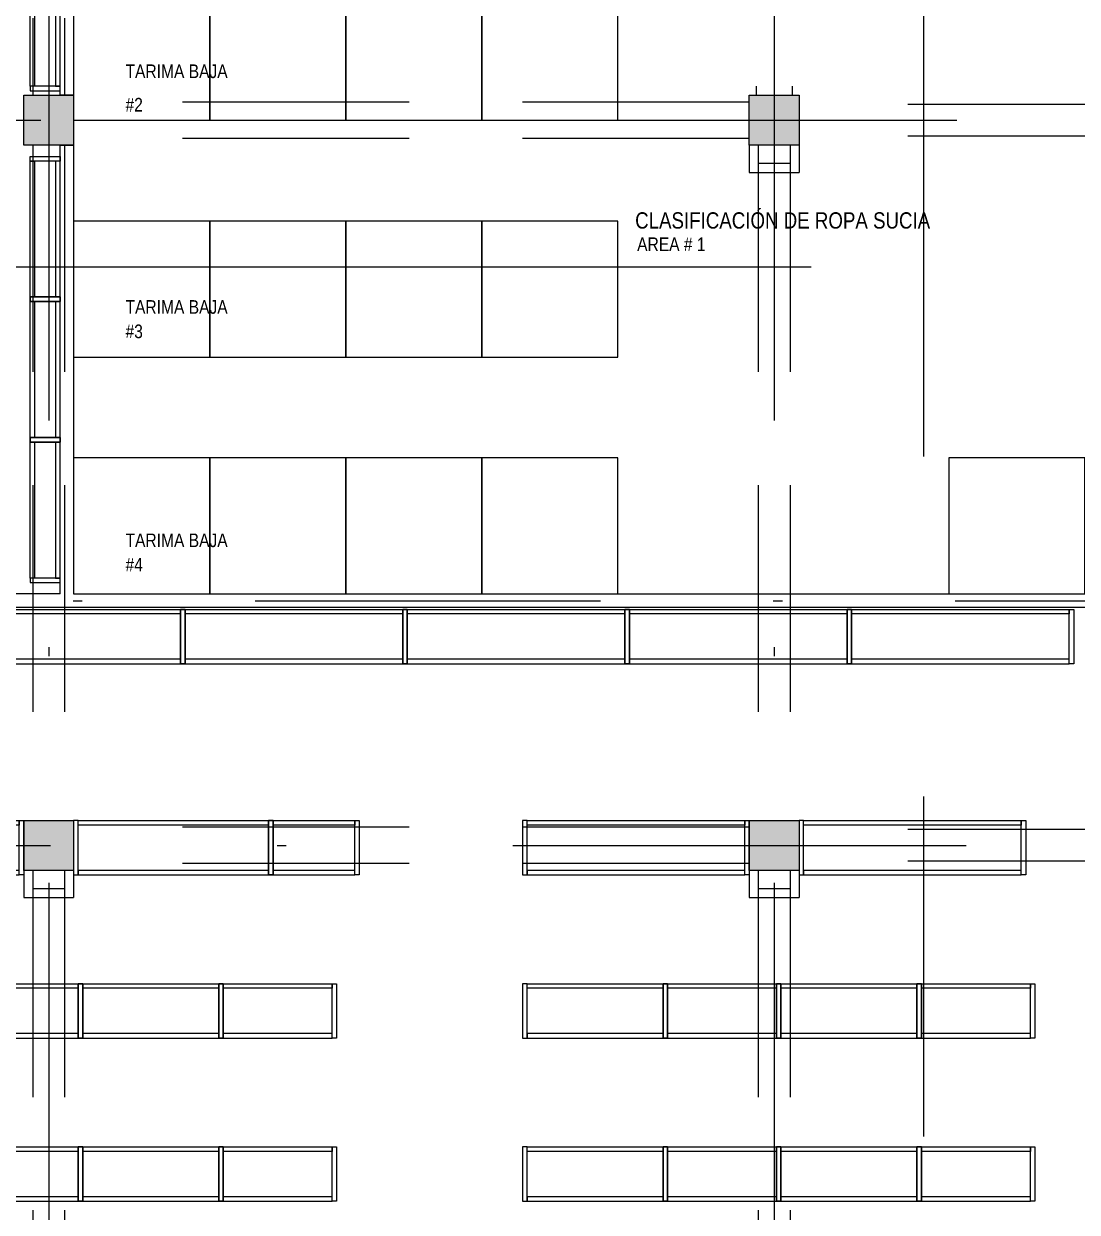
# Model space of a CAD drawing. Extents: x -28 to 131, y -33 to 63.
# Drawn here: x 39.73 to 51.34, y 13.08 to 26.19 of the extents above; entities that cross this region are included whole.
import ezdxf

# ---------------------------------------------------------------- set-up
doc = ezdxf.new("R2010")
doc.units = 0
doc.header["$LTSCALE"] = 10
for name, pattern in [('DASHDOT', [1, 0.5, -0.25, 0, -0.25]), ('DASHDOT2', [12.7, 6.35, -3.175, 0, -3.175]), ('HIDDEN', [0.375, 0.25, -0.125]), ('PHANTOM2', [1.25, 0.625, -0.125, 0.125, -0.125, 0.125, -0.125])]:
    doc.linetypes.add(name, pattern=pattern)
for name, color, linetype in [('arq-columnas', 6, 'Continuous'), ('arq-ejes', 251, 'DASHDOT2'), ('arq-ejes-principales', 1, 'DASHDOT'), ('arq-hatch', 252, 'Continuous'), ('arq-indicacion de corte', 5, 'PHANTOM2'), ('arq-mobiliario', 1, 'Continuous'), ('arq-pared mamposteria', 4, 'Continuous'), ('arq-paredes-liv', 3, 'Continuous'), ('arq-text-aposentos', 3, 'Continuous'), ('arq-text-codigo', 1, 'Continuous'), ('arq-text-mobiliario', 2, 'Continuous'), ('arq-vigas', 251, 'HIDDEN')]:
    doc.layers.add(name, color=color, linetype=linetype)
doc.styles.add('dape 2', font='ARIALN.TTF')

# ---------------------------------------------------------------- blocks, each defined once
blk = doc.blocks.new('0.33x1.30')
for points in [[(0.33, 1.4), (0.33, 1.35), (0, 1.35), (0, 1.4)], [(0, 0.05), (0, 1.35), (0.05, 1.35), (0.05, 0.05)], [(0.33, 0.05), (0.33, 1.35), (0.28, 1.35), (0.28, 0.05)], [(0.33, 0), (0.33, 0.05), (0, 0.05), (0, 0)]]:
    blk.add_lwpolyline(points, close=True)
blk = doc.blocks.new('0.33x1.50')
for points in [[(0.33, 1.6), (0.33, 1.55), (0, 1.55), (0, 1.6)], [(0, 0.05), (0, 1.55), (0.05, 1.55), (0.05, 0.05)], [(0.33, 0.05), (0.33, 1.55), (0.28, 1.55), (0.28, 0.05)], [(0.33, 0), (0.33, 0.05), (0, 0.05), (0, 0)]]:
    blk.add_lwpolyline(points, close=True)
blk = doc.blocks.new('0.60x2.40')
for points in [[(0, 0), (0.05, 0), (0.05, 0.6), (0, 0.6)], [(0.05, 0.6), (2.45, 0.6), (2.45, 0.55), (0.05, 0.55)], [(2.5, 0), (2.45, 0), (2.45, 0.6), (2.5, 0.6)], [(0.05, 0), (2.45, 0), (2.45, 0.05), (0.05, 0.05)]]:
    blk.add_lwpolyline(points, close=True)
blk = doc.blocks.new('0.60x2.10')
for points in [[(0, 0), (0.05, 0), (0.05, 0.6), (0, 0.6)], [(0.05, 0.6), (2.15, 0.6), (2.15, 0.55), (0.05, 0.55)], [(2.2, 0), (2.15, 0), (2.15, 0.6), (2.2, 0.6)], [(0.05, 0), (2.15, 0), (2.15, 0.05), (0.05, 0.05)]]:
    blk.add_lwpolyline(points, close=True)
blk = doc.blocks.new('0.60x0.90')
for points in [[(0, 0), (0.05, 0), (0.05, 0.6), (0, 0.6)], [(0.05, 0.6), (0.95, 0.6), (0.95, 0.55), (0.05, 0.55)], [(1, 0), (0.95, 0), (0.95, 0.6), (1, 0.6)], [(0.05, 0), (0.95, 0), (0.95, 0.05), (0.05, 0.05)]]:
    blk.add_lwpolyline(points, close=True)
blk = doc.blocks.new('0.60x1.20')
for points in [[(0, 0), (0.05, 0), (0.05, 0.6), (0, 0.6)], [(0.05, 0.6), (1.25, 0.6), (1.25, 0.55), (0.05, 0.55)], [(1.3, 0), (1.25, 0), (1.25, 0.6), (1.3, 0.6)], [(0.05, 0), (1.25, 0), (1.25, 0.05), (0.05, 0.05)]]:
    blk.add_lwpolyline(points, close=True)
blk = doc.blocks.new('0.60x1.50')
for points in [[(0, 0), (0.05, 0), (0.05, 0.6), (0, 0.6)], [(0.05, 0.6), (1.55, 0.6), (1.55, 0.55), (0.05, 0.55)], [(1.6, 0), (1.55, 0), (1.55, 0.6), (1.6, 0.6)], [(0.05, 0), (1.55, 0), (1.55, 0.05), (0.05, 0.05)]]:
    blk.add_lwpolyline(points, close=True)

msp = doc.modelspace()

# ---------------------------------------------------------------- linework, layer by layer
at = {"layer": 'arq-columnas'}
for points in [[(39.725, 25.4), (40.275, 25.4), (40.275, 24.85), (39.725, 24.85)], [(47.725, 25.4), (48.275, 25.4), (48.275, 24.85), (47.725, 24.85)], [(39.725, 17.4), (40.275, 17.4), (40.275, 16.85), (39.725, 16.85)], [(47.725, 17.4), (48.275, 17.4), (48.275, 16.85), (47.725, 16.85)]]:
    msp.add_lwpolyline(points, close=True, dxfattribs=at)
at = {"layer": 'arq-ejes', "ltscale": 0.06}
msp.add_line((3.675, 19.825), (56, 19.825), dxfattribs=at)
at = {"layer": 'arq-ejes-principales'}
for p, q in [((40, 36.913), (40, -2.679)), ((48, 36.913), (48, -2.679)), ((-5.487, 25.125), (60.058, 25.125)), ((-5.381, 17.125), (59.93, 17.125))]:
    msp.add_line(p, q, dxfattribs=at)
at = {"layer": 'arq-hatch'}
for points in [[(39.725, 25.4), (40.275, 25.4), (39.725, 24.85), (40.275, 24.85)], [(47.725, 25.4), (48.275, 25.4), (47.725, 24.85), (48.275, 24.85)], [(39.725, 17.4), (40.275, 17.4), (39.725, 16.85), (40.275, 16.85)], [(47.725, 17.4), (48.275, 17.4), (47.725, 16.85), (48.275, 16.85)]]:
    msp.add_solid(points, dxfattribs=at)
at = {"layer": 'arq-indicacion de corte', "ltscale": 3}
for p, q in [((49.646, 40.166), (49.646, -7.908)), ((-7.841, 23.508), (63.8, 23.508))]:
    msp.add_line(p, q, dxfattribs=at)
at = {"layer": 'arq-mobiliario'}
for points in [[(40.275, 25.125), (41.775, 25.125), (41.775, 26.625), (40.275, 26.625)], [(41.775, 25.125), (43.275, 25.125), (43.275, 26.625), (41.775, 26.625)], [(43.275, 25.125), (44.775, 25.125), (44.775, 26.625), (43.275, 26.625)], [(44.775, 25.125), (46.275, 25.125), (46.275, 26.625), (44.775, 26.625)], [(40.275, 22.513), (41.775, 22.513), (41.775, 24.013), (40.275, 24.013)], [(41.775, 22.513), (43.275, 22.513), (43.275, 24.013), (41.775, 24.013)], [(43.275, 22.513), (44.775, 22.513), (44.775, 24.013), (43.275, 24.013)], [(44.775, 22.513), (46.275, 22.513), (46.275, 24.013), (44.775, 24.013)], [(40.275, 19.9), (41.775, 19.9), (41.775, 21.4), (40.275, 21.4)], [(41.775, 19.9), (43.275, 19.9), (43.275, 21.4), (41.775, 21.4)], [(43.275, 19.9), (44.775, 19.9), (44.775, 21.4), (43.275, 21.4)], [(44.775, 19.9), (46.275, 19.9), (46.275, 21.4), (44.775, 21.4)], [(49.925, 19.9), (51.425, 19.9), (51.425, 21.4), (49.925, 21.4)]]:
    msp.add_lwpolyline(points, close=True, dxfattribs=at)
at = {"layer": 'arq-pared mamposteria'}
for p, q in [((40.125, 19.9), (25.041, 19.9)), ((40.275, 19.9), (55.925, 19.9)), ((53.072, 19.75), (24.275, 19.75))]:
    msp.add_line(p, q, dxfattribs=at)
msp.add_lwpolyline([(40.125, 30), (40.275, 30), (40.275, 25.4), (40.125, 25.4)], close=True, dxfattribs=at)
msp.add_lwpolyline([(40.125, 19.9), (40.125, 24.85), (40.275, 24.85), (40.275, 19.9)], dxfattribs=at)
at = {"layer": 'arq-paredes-liv'}
for p, q in [((47.725, 24.85), (47.725, 24.55)), ((47.825, 24.85), (47.725, 24.85)), ((47.825, 24.85), (47.825, 24.65)), ((48.175, 24.85), (48.175, 24.65)), ((48.275, 24.85), (48.175, 24.85)), ((48.275, 24.85), (48.275, 24.55)), ((47.825, 24.65), (48.175, 24.65)), ((47.725, 24.55), (48.275, 24.55)), ((39.725, 16.85), (39.725, 16.55)), ((39.825, 16.85), (39.725, 16.85)), ((39.825, 16.85), (39.825, 16.65)), ((40.175, 16.85), (40.175, 16.65)), ((40.275, 16.85), (40.175, 16.85)), ((40.275, 16.85), (40.275, 16.55)), ((47.725, 16.85), (47.725, 16.55)), ((47.825, 16.85), (47.725, 16.85)), ((47.825, 16.85), (47.825, 16.65)), ((48.175, 16.85), (48.175, 16.65)), ((48.275, 16.85), (48.175, 16.85)), ((48.275, 16.85), (48.275, 16.55)), ((39.825, 16.65), (40.175, 16.65)), ((47.825, 16.65), (48.175, 16.65)), ((39.725, 16.55), (40.275, 16.55)), ((47.725, 16.55), (48.275, 16.55))]:
    msp.add_line(p, q, dxfattribs=at)
at = {"layer": 'arq-vigas'}
for p, q in [((47.8, 33), (47.8, 25.4)), ((48.2, 33), (48.2, 25.4)), ((39.825, 30), (39.825, 25.4)), ((40.175, 30), (40.175, 25.4)), ((47.725, 25.325), (40.275, 25.325)), ((55.725, 25.3), (48.275, 25.3)), ((47.725, 24.925), (40.275, 24.925)), ((55.725, 24.95), (48.275, 24.95)), ((39.825, 24.85), (39.825, 17.4)), ((40.175, 24.85), (40.175, 17.4)), ((47.825, 24.85), (47.825, 17.4)), ((48.175, 24.85), (48.175, 17.4)), ((47.725, 17.325), (40.275, 17.325)), ((55.725, 17.3), (48.275, 17.3)), ((47.725, 16.925), (40.275, 16.925)), ((55.725, 16.95), (48.275, 16.95)), ((39.825, 16.85), (39.825, 9.4)), ((40.175, 16.85), (40.175, 9.4)), ((47.825, 16.85), (47.825, 9.4)), ((48.175, 16.85), (48.175, 9.4))]:
    msp.add_line(p, q, dxfattribs=at)

# ---------------------------------------------------------------- block references
at = {"layer": 'arq-mobiliario'}
for name, p in [('0.33x1.30', (39.795, 25.45)), ('0.33x1.50', (39.795, 23.125)), ('0.33x1.50', (39.795, 21.575)), ('0.33x1.50', (39.795, 20.025)), ('0.60x2.40', (39.004, 19.129)), ('0.60x2.40', (41.454, 19.129)), ('0.60x2.40', (43.904, 19.129)), ('0.60x2.40', (46.354, 19.129)), ('0.60x2.40', (48.804, 19.129)), ('0.60x2.10', (37.525, 16.8)), ('0.60x2.10', (40.275, 16.8)), ('0.60x0.90', (42.425, 16.8)), ('0.60x2.40', (45.225, 16.8)), ('0.60x2.40', (48.275, 16.8)), ('0.60x1.20', (39.075, 15)), ('0.60x1.50', (40.325, 15)), ('0.60x1.20', (41.875, 15)), ('0.60x1.50', (45.225, 15)), ('0.60x1.20', (46.775, 15)), ('0.60x1.50', (48.025, 15)), ('0.60x1.20', (49.575, 15)), ('0.60x1.20', (39.075, 13.2)), ('0.60x1.50', (40.325, 13.2)), ('0.60x1.20', (41.875, 13.2)), ('0.60x1.50', (45.225, 13.2)), ('0.60x1.20', (46.775, 13.2)), ('0.60x1.50', (48.025, 13.2)), ('0.60x1.20', (49.575, 13.2))]:
    msp.add_blockref(name, p, dxfattribs=at)

# ---------------------------------------------------------------- texts
at = {"layer": 'arq-text-aposentos', "insert": (46.467, 23.927), "char_height": 0.18, "width": 4.62467, "attachment_point": 7, "style": 'dape 2'}
msp.add_mtext('CLASIFICACIÓN DE ROPA SUCIA', dxfattribs=at)
at = {"layer": 'arq-text-codigo', "style": 'dape 2'}
msp.add_text('AREA # 1', height=0.15, dxfattribs=at).set_placement((46.489, 23.682))
at = {"layer": 'arq-text-mobiliario', "style": 'dape 2'}
for s, p in [('TARIMA BAJA', (40.847, 25.59)), ('#2', (40.847, 25.221)), ('TARIMA BAJA', (40.847, 22.99)), ('#3', (40.847, 22.721)), ('TARIMA BAJA', (40.847, 20.416)), ('#4', (40.847, 20.147))]:
    msp.add_text(s, height=0.15, dxfattribs=at).set_placement(p)

doc.saveas('drawing.dxf')
